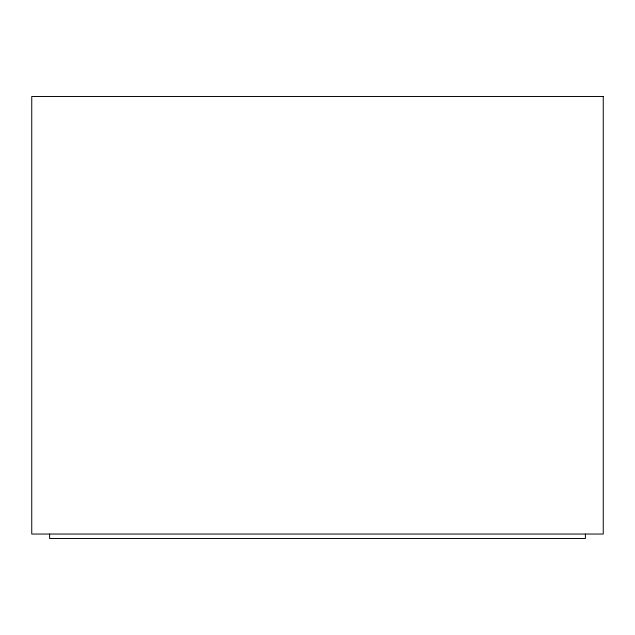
<?xml version="1.0" encoding="UTF-8"?>
<svg xmlns="http://www.w3.org/2000/svg" width="635" height="635" viewBox="0 0 635 635"><rect width="100%" height="100%" fill="white"/><g stroke="black" fill="none" stroke-linecap="round" stroke-linejoin="round"><path stroke-width="0.95" d="M585.391 534.043L585.391 538.512L49.609 538.512L49.609 534.043M603.25 96.488L31.75 96.488L31.75 534.043L603.25 534.043L603.25 96.488"/></g></svg>
